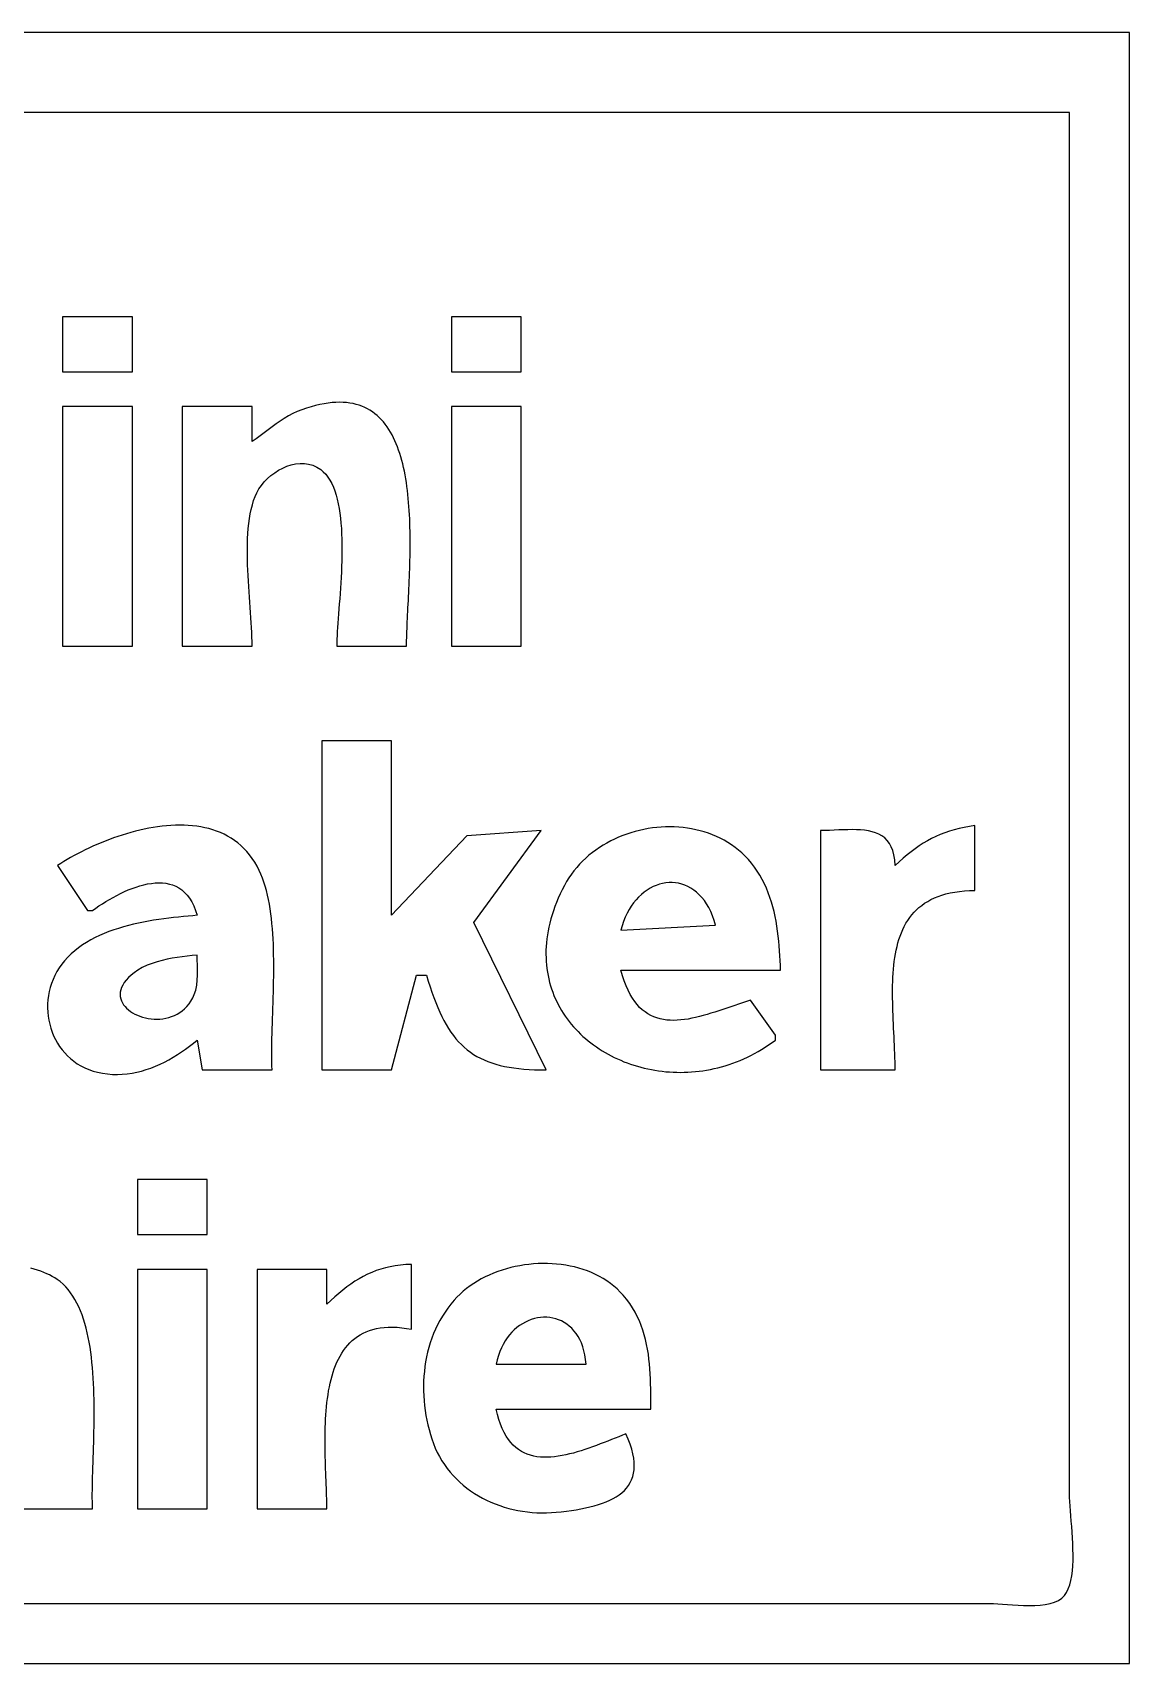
# Model space of a CAD drawing. Header units: millimetres. Extents: x -50 to 30.8, y -30 to 35.4.
# Drawn here: x -13.2 to 30.8, y -30 to 35.4 of the extents above; entities that cross this region are included whole.
import ezdxf

# ---------------------------------------------------------------- set-up
doc = ezdxf.new("R2010")
doc.units = ezdxf.units.MM
doc.layers.get('0').update_dxf_attribs({"linetype": 'CONTINUOUS'})

msp = doc.modelspace()

# ---------------------------------------------------------------- linework, layer by layer
for points in [[(-50, 35.4), (-50, -30), (30.8, -30), (30.8, 35.4), (-50, 35.4)], [(-18.4, -27.6), (16.6, -27.6), (25.2, -27.6), (25.34776, -27.60344), (25.51642, -27.6125), (25.70262, -27.62532), (25.903, -27.63998), (26.11422, -27.65466), (26.33292, -27.66746), (26.55576, -27.6765), (26.77938, -27.6799), (27.00044, -27.6758), (27.21556, -27.66232), (27.42142, -27.63758), (27.61466, -27.5997), (27.79194, -27.54682), (27.9499, -27.47704), (28.08518, -27.38852), (28.19444, -27.27934), (28.27746, -27.1557), (28.34708, -27.01338), (28.40428, -26.8542), (28.45, -26.68), (28.48518, -26.49262), (28.51082, -26.29392), (28.52786, -26.08568), (28.53724, -25.86978), (28.53996, -25.64804), (28.53694, -25.42232), (28.52914, -25.1944), (28.51754, -24.96618), (28.5031, -24.73944), (28.48676, -24.51604), (28.4695, -24.29784), (28.45226, -24.08662), (28.436, -23.88426), (28.42168, -23.6926), (28.41026, -23.51344), (28.40272, -23.34862), (28.4, -23.2), (28.4, -11.8), (28.4, 32.2), (-31.6, 32.2)], [(-12, 24), (-12, 21.8), (-9.2, 21.8), (-9.2, 24), (-12, 24)], [(3.6, 24), (3.6, 21.8), (6.4, 21.8), (6.4, 24), (3.6, 24)], [(-12, 20.4), (-12, 10.8), (-9.2, 10.8), (-9.2, 20.4), (-12, 20.4)], [(-4.4, 19), (-4.4, 20.4), (-7.2, 20.4), (-7.2, 10.8), (-4.4, 10.8), (-4.4016, 10.97656), (-4.40618, 11.15868), (-4.41334, 11.34594), (-4.42274, 11.5379), (-4.43402, 11.73414), (-4.44684, 11.93424), (-4.46082, 12.13778), (-4.47562, 12.34434), (-4.49086, 12.5535), (-4.50618, 12.76482), (-4.52124, 12.9779), (-4.53568, 13.1923), (-4.54912, 13.40762), (-4.56122, 13.6234), (-4.57164, 13.83926), (-4.57996, 14.05474), (-4.58588, 14.26944), (-4.58902, 14.48294), (-4.58902, 14.6948), (-4.58554, 14.90462), (-4.57818, 15.11194), (-4.56662, 15.31638), (-4.55048, 15.5175), (-4.5294, 15.71488), (-4.50304, 15.9081), (-4.47104, 16.09672), (-4.43302, 16.28034), (-4.38864, 16.45852), (-4.33752, 16.63084), (-4.27932, 16.7969)], [(-4.27934, 16.7969), (-4.21174, 16.94936), (-4.12656, 17.0989), (-4.02538, 17.244), (-3.90976, 17.38318), (-3.78124, 17.51496), (-3.64138, 17.63784), (-3.49176, 17.75036), (-3.3339, 17.85104), (-3.1694, 17.93834), (-2.99976, 18.01084), (-2.8266, 18.067), (-2.65142, 18.10538), (-2.47582, 18.12446), (-2.30132, 18.12276), (-2.12952, 18.0988), (-1.96194, 18.0511), (-1.80014, 17.97818), (-1.64568, 17.87854), (-1.54144, 17.7901), (-1.44548, 17.68914), (-1.3575, 17.57624), (-1.27722, 17.45204), (-1.20432, 17.31718), (-1.1385, 17.17224), (-1.0795, 17.01784), (-1.02698, 16.85464), (-0.98066, 16.68322), (-0.94026, 16.50424), (-0.90546, 16.31828), (-0.87596, 16.12596), (-0.85148, 15.92794), (-0.83172, 15.7248), (-0.81636, 15.51718), (-0.80514, 15.3057), (-0.79772, 15.09096), (-0.79384, 14.8736), (-0.7932, 14.65424), (-0.79546, 14.43348), (-0.80038, 14.21196), (-0.80762, 13.9903), (-0.8169, 13.7691), (-0.82792, 13.549), (-0.8404, 13.33062), (-0.854, 13.11456), (-0.86846, 12.90146), (-0.88348, 12.69192), (-0.89874, 12.48658), (-0.91398, 12.28604), (-0.92886, 12.09094), (-0.9431, 11.90188), (-0.95642, 11.7195), (-0.9685, 11.54442), (-0.97906, 11.37724), (-0.98778, 11.21858), (-0.99438, 11.06908), (-0.99856, 10.92934), (-1, 10.8), (1.8, 10.8), (1.8005, 10.90796), (1.80202, 11.01998), (1.80444, 11.13594), (1.8077, 11.25568), (1.81172, 11.37906), (1.81644, 11.50592), (1.82178, 11.63616), (1.82764, 11.7696), (1.83398, 11.9061), (1.8407, 12.04554), (1.84774, 12.18776), (1.85502, 12.33262), (1.86246, 12.47998), (1.86998, 12.62968), (1.87754, 12.78162), (1.88502, 12.9356), (1.89238, 13.09152), (1.89952, 13.24922), (1.90636, 13.40858), (1.91286, 13.56942), (1.91892, 13.73162), (1.92446, 13.89502), (1.92944, 14.0595), (1.93374, 14.2249), (1.9373, 14.3911), (1.94006, 14.55794), (1.94194, 14.72526), (1.94286, 14.89296), (1.94274, 15.06086), (1.9415, 15.22882), (1.9391, 15.39672), (1.93542, 15.5644), (1.9304, 15.73172), (1.92398, 15.89854), (1.91608, 16.06472), (1.90662, 16.23012), (1.89552, 16.39458), (1.88272, 16.55798), (1.86812, 16.72016), (1.85168, 16.88098), (1.8333, 17.04028), (1.8129, 17.19796), (1.79042, 17.35386), (1.76578, 17.50782), (1.7389, 17.6597), (1.70972, 17.80938), (1.67816, 17.9567), (1.64414, 18.10152), (1.60758, 18.24368), (1.56842, 18.38308), (1.52656, 18.51954), (1.48194, 18.65292), (1.4345, 18.7831), (1.38416, 18.90992), (1.33082, 19.03324), (1.27442, 19.15292), (1.21488, 19.26882), (1.15216, 19.38078), (1.08612, 19.48868), (1.01674, 19.59236), (0.94394, 19.69168), (0.8676, 19.7865), (0.7877, 19.87668), (0.70414, 19.96208), (0.61684, 20.04256), (0.52574, 20.11796), (0.43074, 20.18814), (0.3318, 20.25298), (0.22882, 20.3123), (0.12172, 20.366), (0.01044, 20.4139), (-0.10508, 20.4559), (-0.22494, 20.4918), (-0.34922, 20.5215), (-0.47798, 20.54484), (-0.61128, 20.5617), (-0.74924, 20.5719), (-0.8919, 20.57532), (-1.03932, 20.57182), (-1.19162, 20.56124), (-1.34886, 20.54346), (-1.51108, 20.51832), (-1.6784, 20.48568), (-1.85088, 20.4454), (-2.0286, 20.39734), (-2.21162, 20.34134), (-2.4, 20.2773), (-2.58534, 20.20416), (-2.76474, 20.12016), (-2.93896, 20.02672), (-3.1088, 19.92532), (-3.27498, 19.81738), (-3.43826, 19.70434), (-3.59944, 19.58764), (-3.75924, 19.46874), (-3.91844, 19.34908), (-4.0778, 19.23012), (-4.23806, 19.11326), (-4.4, 19)], [(3.6, 20.4), (3.6, 10.8), (6.4, 10.8), (6.4, 20.4), (3.6, 20.4)], [(-1.6, 7), (-1.6, -6.2), (1.2, -6.2), (2.2, -2.4), (2.6, -2.4), (2.67058, -2.63834), (2.74244, -2.8674), (2.81582, -3.08736), (2.8909, -3.29834), (2.96786, -3.50052), (3.04694, -3.69402), (3.12832, -3.879), (3.2122, -4.0556), (3.2988, -4.22398), (3.38832, -4.38428), (3.48094, -4.53664), (3.57688, -4.68124), (3.67634, -4.81818), (3.7795, -4.94764), (3.8866, -5.06976), (3.99784, -5.18468), (4.11338, -5.29256), (4.23346, -5.39354), (4.35828, -5.48778), (4.48802, -5.5754), (4.62292, -5.65658), (4.76314, -5.73144), (4.9089, -5.80014), (5.0604, -5.86284), (5.21784, -5.91968), (5.38144, -5.97078), (5.5514, -6.01634), (5.72788, -6.05646), (5.91114, -6.0913), (6.10134, -6.12104), (6.29872, -6.14578), (6.50344, -6.1657), (6.71572, -6.18094), (6.93578, -6.19162), (7.1638, -6.19794), (7.4, -6.2), (4.50139, -0.28488), (7.2, 3.4), (4.2179, 3.19444), (1.2, 0), (1.2, 7), (-1.6, 7)], [(-12.2, 2), (-11, 0.2), (-10.8, 0.2), (-10.67324, 0.28858), (-10.54152, 0.37728), (-10.40534, 0.46548), (-10.26512, 0.55256), (-10.12138, 0.6379), (-9.97454, 0.72086), (-9.82508, 0.80084), (-9.67348, 0.87718), (-9.52018, 0.94928), (-9.36568, 1.01652), (-9.2104, 1.07826), (-9.05484, 1.13388), (-8.89946, 1.18276), (-8.74474, 1.22426), (-8.5911, 1.25778), (-8.43904, 1.28268), (-8.28904, 1.29836), (-8.14152, 1.30416), (-7.99698, 1.29946), (-7.85586, 1.28366), (-7.71866, 1.25612), (-7.58582, 1.21622), (-7.45782, 1.16334), (-7.3351, 1.09684), (-7.21816, 1.01612), (-7.10744, 0.92052), (-7.00342, 0.80946), (-6.90656, 0.68228), (-6.81732, 0.53836), (-6.73616, 0.3771), (-6.66358, 0.19784), (-6.6, 0), (-6.78172, -0.01474), (-6.96762, -0.03072), (-7.15728, -0.0482), (-7.35022, -0.06742), (-7.546, -0.0886), (-7.74416, -0.11202), (-7.94426, -0.1379), (-8.14586, -0.1665), (-8.34846, -0.19804), (-8.55166, -0.23276), (-8.75498, -0.27092), (-8.95798, -0.31276), (-9.1602, -0.35852), (-9.36118, -0.40844), (-9.5605, -0.46274), (-9.75768, -0.5217), (-9.95226, -0.58556), (-10.14382, -0.65454), (-10.33188, -0.72888), (-10.516, -0.80884), (-10.69572, -0.89466), (-10.87062, -0.98656), (-11.0402, -1.08482), (-11.20404, -1.18964), (-11.36168, -1.3013), (-11.51266, -1.42002), (-11.65654, -1.54606), (-11.79286, -1.67964), (-11.92116, -1.821), (-12.03402, -1.96184), (-12.1364, -2.10742), (-12.22838, -2.25728), (-12.31006, -2.4109), (-12.38152, -2.5678), (-12.44286, -2.7275), (-12.49418, -2.88948), (-12.53554, -3.05328), (-12.56706, -3.21836), (-12.58882, -3.38428), (-12.6009, -3.55052), (-12.60338, -3.7166), (-12.59638, -3.88202), (-12.57998, -4.04628), (-12.55426, -4.2089), (-12.5193, -4.36938), (-12.4752, -4.52722), (-12.42206, -4.68194), (-12.35998, -4.83306), (-12.289, -4.98006), (-12.20926, -5.12246), (-12.12082, -5.25978), (-12.02378, -5.3915), (-11.91822, -5.51716), (-11.80426, -5.63624), (-11.68194, -5.74824), (-11.5514, -5.8527), (-11.4127, -5.94912), (-11.26594, -6.037), (-11.11118, -6.11584), (-10.94856, -6.18514), (-10.77814, -6.24444), (-10.6, -6.29322), (-10.39944, -6.3345), (-10.19948, -6.36296), (-10.0003, -6.37906), (-9.8021, -6.3833), (-9.60502, -6.37622), (-9.40928, -6.35826), (-9.215, -6.32996), (-9.02242, -6.2918), (-8.83166, -6.24428), (-8.64294, -6.18788), (-8.4564, -6.1231), (-8.27226, -6.05046), (-8.09064, -5.97044), (-7.91176, -5.88354), (-7.73578, -5.79024), (-7.56288, -5.69106), (-7.39324, -5.58648), (-7.22702, -5.477), (-7.06442, -5.36312), (-6.9056, -5.24532), (-6.75074, -5.12412), (-6.6, -5), (-6.4, -6.2), (-3.6, -6.2), (-3.60592, -6.03346), (-3.60972, -5.86182), (-3.6116, -5.68538), (-3.61172, -5.50442), (-3.61028, -5.31922), (-3.6075, -5.13006), (-3.60352, -4.93724), (-3.59856, -4.74102), (-3.5928, -4.54168), (-3.58644, -4.3395), (-3.57964, -4.13478), (-3.57262, -3.92778), (-3.56554, -3.71878), (-3.55862, -3.5081), (-3.55202, -3.29596), (-3.54594, -3.0827), (-3.54056, -2.86856), (-3.5361, -2.65384), (-3.53272, -2.4388), (-3.5306, -2.22376), (-3.52996, -2.00896), (-3.53096, -1.79472), (-3.5338, -1.58128), (-3.53868, -1.36896), (-3.54576, -1.158), (-3.55526, -0.94872), (-3.56734, -0.74138), (-3.58222, -0.53626), (-3.60006, -0.33366), (-3.62106, -0.13384), (-3.6454, 0.06292), (-3.6733, 0.25632), (-3.7049, 0.44608), (-3.74042, 0.63194), (-3.78006, 0.81362), (-3.82398, 0.9908), (-3.87238, 1.16324), (-3.92544, 1.33064), (-3.98336, 1.49274), (-4.04632, 1.64922), (-4.11452, 1.79984), (-4.20178, 1.97004), (-4.29522, 2.13064), (-4.39464, 2.28182), (-4.4998, 2.42374), (-4.6105, 2.55664), (-4.72652, 2.68066), (-4.84764, 2.79604), (-4.97364, 2.90292), (-5.10432, 3.0015), (-5.23946, 3.092), (-5.37884, 3.17456), (-5.52226, 3.24942), (-5.66946, 3.31672), (-5.82026, 3.3767), (-5.97444, 3.4295), (-6.13178, 3.47536), (-6.29208, 3.51442), (-6.45508, 3.54688), (-6.6206, 3.57296), (-6.78842, 3.59282), (-6.95832, 3.60666), (-7.13008, 3.61466), (-7.30348, 3.61702), (-7.47832, 3.61392), (-7.65438, 3.60554), (-7.83144, 3.5921), (-8.00928, 3.57376), (-8.18768, 3.55072), (-8.36644, 3.52318), (-8.54532, 3.49132), (-8.72412, 3.4553), (-8.90264, 3.41536), (-9.08064, 3.37166), (-9.2579, 3.32438), (-9.43422, 3.27374), (-9.60938, 3.2199), (-9.78316, 3.16308), (-9.95536, 3.10342), (-10.12574, 3.04116), (-10.2941, 2.97646), (-10.4602, 2.90952), (-10.62386, 2.84052), (-10.78484, 2.76966), (-10.94292, 2.69712), (-11.0979, 2.62308), (-11.24956, 2.54776), (-11.39768, 2.47132), (-11.54206, 2.39396), (-11.68246, 2.31588), (-11.81866, 2.23724), (-11.95046, 2.15826), (-12.07766, 2.07912), (-12.2, 2)], [(16.6, -5), (16.6, -4.8), (15.6, -3.4), (15.44152, -3.45096), (15.28254, -3.50358), (15.12324, -3.55742), (14.96374, -3.612), (14.80422, -3.66686), (14.64482, -3.72156), (14.4857, -3.77564), (14.32702, -3.82862), (14.1689, -3.88004), (14.01154, -3.92948), (13.85508, -3.97644), (13.69966, -4.02046), (13.54544, -4.06112), (13.39258, -4.09792), (13.24124, -4.13042), (13.09156, -4.15814), (12.9437, -4.18066), (12.7978, -4.19748), (12.65404, -4.20816), (12.51258, -4.21226), (12.37354, -4.20928), (12.23708, -4.19878), (12.10338, -4.1803), (11.97258, -4.15338), (11.84484, -4.11756), (11.7203, -4.07238), (11.59912, -4.0174), (11.48146, -3.95212), (11.36748, -3.87612), (11.2573, -3.7889), (11.15112, -3.69004), (11.04908, -3.57908), (10.9513, -3.45552), (10.85798, -3.31894), (10.76926, -3.16886), (10.6853, -3.00484), (10.60622, -2.8264), (10.53222, -2.63308), (10.46342, -2.42444), (10.4, -2.2), (16.8, -2.2), (16.79516, -2.00914), (16.78826, -1.81622), (16.77904, -1.62156), (16.76716, -1.42556), (16.75236, -1.22856), (16.7343, -1.0309), (16.71272, -0.83294), (16.6873, -0.63504), (16.65774, -0.43754), (16.62374, -0.2408), (16.58502, -0.04518), (16.54126, 0.14896), (16.49218, 0.34128), (16.43748, 0.53144), (16.37684, 0.71906), (16.31, 0.9038), (16.23662, 1.0853), (16.15642, 1.2632), (16.0691, 1.43718), (15.97436, 1.60684), (15.87192, 1.77186), (15.76146, 1.93188), (15.64268, 2.08654), (15.51528, 2.23548), (15.379, 2.37838), (15.24982, 2.50062), (15.116, 2.61586), (14.9778, 2.72414), (14.83544, 2.8255), (14.68916, 2.92), (14.53922, 3.0077), (14.38586, 3.08864), (14.2293, 3.16286), (14.0698, 3.23044), (13.90762, 3.29138), (13.74296, 3.34578), (13.57608, 3.39366), (13.40724, 3.43506), (13.23666, 3.47008), (13.06458, 3.49872), (12.89126, 3.52104), (12.71694, 3.5371), (12.54186, 3.54696), (12.36624, 3.55064), (12.19036, 3.54822), (12.01442, 3.53972), (11.8387, 3.52522), (11.66342, 3.50474), (11.48884, 3.47836), (11.31518, 3.4461), (11.14268, 3.40804), (10.97162, 3.3642), (10.8022, 3.31464), (10.63468, 3.25944), (10.46932, 3.1986), (10.30632, 3.1322), (10.14596, 3.06028), (9.98846, 2.9829), (9.83406, 2.9001), (9.68304, 2.81192), (9.53558, 2.71842), (9.39198, 2.61968), (9.25246, 2.5157), (9.11724, 2.40654), (8.9866, 2.29228), (8.86076, 2.17294), (8.73996, 2.0486), (8.62444, 1.91926), (8.51448, 1.78502), (8.41026, 1.6459), (8.31208, 1.50196), (8.22014, 1.35326), (8.13472, 1.19984), (8.04646, 1.0273), (7.96414, 0.85592), (7.8877, 0.68576), (7.81702, 0.51684), (7.75208, 0.34918), (7.69276, 0.18282), (7.639, 0.0178), (7.59072, -0.14586), (7.54786, -0.30812), (7.51034, -0.46896), (7.47808, -0.62834), (7.45102, -0.7862), (7.42906, -0.94256), (7.41214, -1.09734), (7.40018, -1.25052), (7.39312, -1.4021), (7.39086, -1.552), (7.39334, -1.70022), (7.4005, -1.84672), (7.41224, -1.99146), (7.42848, -2.1344), (7.44918, -2.27554), (7.47424, -2.4148), (7.5036, -2.5522), (7.53716, -2.68766), (7.57486, -2.82118), (7.61664, -2.95272), (7.6624, -3.08224), (7.71208, -3.20972), (7.7656, -3.3351), (7.8229, -3.45838), (7.88388, -3.57952), (7.94848, -3.69846), (8.01662, -3.8152), (8.08824, -3.9297), (8.16324, -4.04192), (8.24156, -4.15184), (8.32312, -4.2594), (8.40786, -4.3646), (8.4957, -4.46738), (8.58654, -4.56774), (8.68034, -4.6656), (8.777, -4.76098), (8.87646, -4.85382), (8.97864, -4.94408), (9.08346, -5.03176), (9.19086, -5.11678), (9.30074, -5.19914), (9.41306, -5.27882), (9.52772, -5.35574), (9.64464, -5.42992), (9.76378, -5.50128), (9.88502, -5.56982), (10.00832, -5.6355), (10.13358, -5.6983), (10.26076, -5.75814), (10.38974, -5.81504), (10.52048, -5.86896), (10.6529, -5.91984), (10.78692, -5.96766), (10.92244, -6.01238), (11.05944, -6.054), (11.19778, -6.09246), (11.33744, -6.12772), (11.47834, -6.15978), (11.62036, -6.18856), (11.76348, -6.21408), (11.90758, -6.23628), (12.05262, -6.25512), (12.1985, -6.27058), (12.34516, -6.28262), (12.49254, -6.29122), (12.64052, -6.29634), (12.78906, -6.29794), (12.93808, -6.296), (13.08752, -6.29048), (13.23726, -6.28134), (13.38726, -6.26858), (13.53744, -6.25212), (13.68774, -6.23196), (13.83804, -6.20806), (13.98832, -6.1804), (14.13846, -6.14892), (14.28842, -6.1136), (14.4381, -6.07442), (14.58742, -6.03134), (14.73634, -5.9843), (14.88476, -5.93332), (15.03262, -5.87832), (15.17982, -5.81928), (15.3263, -5.7562), (15.472, -5.689), (15.61682, -5.61768), (15.7607, -5.5422), (15.90356, -5.4625), (16.04534, -5.3786), (16.18594, -5.29042), (16.3253, -5.19796), (16.46334, -5.10116), (16.6, -5)], [(21.4, 2), (21.38406, 2.22168), (21.35218, 2.41984), (21.30512, 2.59574), (21.24368, 2.75068), (21.16866, 2.8859), (21.08086, 3.0027), (20.98104, 3.10232), (20.87004, 3.18606), (20.74862, 3.25518), (20.61758, 3.31096), (20.47772, 3.35464), (20.32984, 3.38754), (20.17472, 3.4109), (20.01314, 3.426), (19.84594, 3.4341), (19.67386, 3.4365), (19.49772, 3.43444), (19.31832, 3.42922), (19.13642, 3.42208), (18.95286, 3.41432), (18.7684, 3.4072), (18.58384, 3.402), (18.4, 3.4), (18.4, -6.2), (21.4, -6.2), (21.3991, -6.03842), (21.3966, -5.87502), (21.39264, -5.71002), (21.38746, -5.54354), (21.38126, -5.37578), (21.37422, -5.2069), (21.36654, -5.03704), (21.35844, -4.8664), (21.3501, -4.69514), (21.34174, -4.52342), (21.33354, -4.35138), (21.32572, -4.17924), (21.31846, -4.00714), (21.31196, -3.83522), (21.30644, -3.6637), (21.3021, -3.4927), (21.29912, -3.32242), (21.2977, -3.153), (21.29806, -2.98462), (21.30038, -2.81744), (21.30488, -2.65164), (21.31176, -2.48738), (21.3212, -2.32482), (21.3334, -2.16412), (21.34858, -2.00546), (21.36692, -1.84902), (21.38864, -1.69494), (21.41394, -1.54338), (21.443, -1.39454), (21.47602, -1.24858), (21.51324, -1.10564), (21.5548, -0.9659), (21.60094, -0.82952), (21.65186, -0.6967), (21.70776, -0.56756), (21.7688, -0.4423), (21.83524, -0.32108), (21.90724, -0.20404), (21.98502, -0.09138), (22.06876, 0.01674), (22.15868, 0.12018), (22.25496, 0.21874), (22.35782, 0.31226), (22.46746, 0.4006), (22.58406, 0.48356), (22.70784, 0.561), (22.83898, 0.63272), (22.97772, 0.6986), (23.1242, 0.75842), (23.27868, 0.81206), (23.44132, 0.85934), (23.61232, 0.90008), (23.79192, 0.93412), (23.98028, 0.9613), (24.1776, 0.98144), (24.38412, 0.9944), (24.6, 1), (24.6, 3.6), (24.38206, 3.567), (24.17164, 3.52798), (23.9682, 3.48286), (23.77122, 3.43152), (23.58018, 3.37384), (23.39456, 3.30972), (23.21384, 3.23906), (23.0375, 3.16176), (22.86502, 3.0777), (22.69586, 2.9868), (22.52952, 2.88892), (22.36546, 2.78398), (22.20318, 2.67186), (22.04214, 2.55248), (21.88182, 2.4257), (21.7217, 2.29142), (21.56126, 2.14956), (21.4, 2)], [(10.4, -0.6), (14.2, -0.4), (14.14284, -0.20346), (14.07766, -0.01944), (14.00496, 0.15216), (13.92518, 0.31146), (13.8388, 0.45856), (13.74628, 0.59358), (13.64812, 0.71664), (13.54474, 0.82784), (13.43666, 0.92728), (13.32432, 1.0151), (13.20818, 1.0914), (13.08874, 1.1563), (12.96646, 1.2099), (12.84182, 1.25232), (12.71526, 1.28366), (12.58726, 1.30404), (12.4583, 1.31358), (12.32884, 1.3124), (12.19936, 1.30058), (12.07034, 1.27826), (11.94222, 1.24556), (11.81548, 1.20256), (11.6906, 1.14938), (11.56804, 1.08616), (11.44828, 1.01298), (11.33178, 0.92998), (11.219, 0.83724), (11.11044, 0.7349), (11.00656, 0.62308), (10.9078, 0.50186), (10.81466, 0.37136), (10.7276, 0.2317), (10.6471, 0.083), (10.57362, -0.07462), (10.50762, -0.24108), (10.4496, -0.41624), (10.4, -0.6)], [(-6.6, -1.6), (-6.8024, -1.61726), (-7.00384, -1.6373), (-7.2044, -1.66096), (-7.40422, -1.6891), (-7.6034, -1.72256), (-7.80206, -1.76218), (-8.00032, -1.8088), (-8.2066, -1.86444), (-8.41058, -1.92822), (-8.6102, -2.00348), (-8.80344, -2.09354), (-8.98828, -2.2017), (-9.13022, -2.30108), (-9.25462, -2.40056), (-9.36212, -2.49988), (-9.45332, -2.59882), (-9.52884, -2.69706), (-9.58926, -2.79438), (-9.6352, -2.89048), (-9.66728, -2.98512), (-9.68612, -3.07802), (-9.69228, -3.16894), (-9.68642, -3.25758), (-9.66912, -3.34368), (-9.641, -3.427), (-9.60266, -3.50726), (-9.55472, -3.5842), (-9.49778, -3.65754), (-9.43246, -3.72704), (-9.35934, -3.79242), (-9.27906, -3.85342), (-9.1922, -3.90976), (-9.0994, -3.96118), (-9.00124, -4.00744), (-8.89836, -4.04826), (-8.79134, -4.08336), (-8.6808, -4.1125), (-8.56734, -4.1354), (-8.45158, -4.15178), (-8.33412, -4.16142), (-8.21558, -4.16402), (-8.09656, -4.15932), (-7.97766, -4.14704), (-7.8595, -4.12696), (-7.7427, -4.09878), (-7.62784, -4.06224), (-7.51554, -4.01708), (-7.40642, -3.96304), (-7.30108, -3.89986), (-7.20014, -3.82724), (-7.10418, -3.74496), (-7.01384, -3.65272), (-6.92972, -3.55028), (-6.8524, -3.43736), (-6.78252, -3.3137), (-6.72068, -3.17902), (-6.65952, -2.99542), (-6.6196, -2.80254), (-6.59688, -2.60308), (-6.58734, -2.39968), (-6.58694, -2.19502), (-6.5916, -1.99174), (-6.5973, -1.79252), (-6.6, -1.6)], [(-9, -10.6), (-9, -12.8), (-6.2, -12.8), (-6.2, -10.6), (-9, -10.6)], [(-13.6, -23.8), (-10.8, -23.8), (-10.80482, -23.66112), (-10.80774, -23.5153), (-10.80896, -23.36288), (-10.80862, -23.20416), (-10.80692, -23.03948), (-10.80404, -22.86916), (-10.8001, -22.69352), (-10.79534, -22.51288), (-10.78988, -22.32758), (-10.7839, -22.13792), (-10.7776, -21.94424), (-10.77112, -21.74684), (-10.76466, -21.54608), (-10.75836, -21.34224), (-10.75242, -21.13568), (-10.747, -20.9267), (-10.74228, -20.71562), (-10.7384, -20.50278), (-10.73558, -20.2885), (-10.73396, -20.07308), (-10.73372, -19.85686), (-10.73504, -19.64018), (-10.73808, -19.42334), (-10.74302, -19.20666), (-10.75002, -18.99048), (-10.75926, -18.7751), (-10.77092, -18.56086), (-10.78514, -18.34808), (-10.80214, -18.13708), (-10.82206, -17.92818), (-10.84508, -17.72172), (-10.87138, -17.518), (-10.9011, -17.31736), (-10.93446, -17.1201), (-10.9716, -16.92658), (-11.01268, -16.73708), (-11.05792, -16.55194), (-11.10744, -16.3715), (-11.16144, -16.19606), (-11.22008, -16.02596), (-11.28356, -15.8615), (-11.352, -15.70304), (-11.42562, -15.55086), (-11.50458, -15.4053), (-11.58904, -15.26668), (-11.67916, -15.13534), (-11.77514, -15.0116), (-11.87716, -14.89574), (-11.98534, -14.78814), (-12.09992, -14.6891), (-12.221, -14.59892), (-12.31602, -14.53734), (-12.41734, -14.4788), (-12.52468, -14.42334), (-12.63772, -14.37098), (-12.75618, -14.3217), (-12.87974, -14.27552), (-13.00812, -14.23244), (-13.14098, -14.1925), (-13.27804, -14.15568)], [(-9, -14.2), (-9, -23.8), (-6.2, -23.8), (-6.2, -14.2), (-9, -14.2)], [(-1.4, -15.6), (-1.4, -14.2), (-4.2, -14.2), (-4.2, -23.8), (-1.4, -23.8), (-1.40066, -23.67202), (-1.4025, -23.53986), (-1.40538, -23.40372), (-1.40916, -23.26386), (-1.41368, -23.1205), (-1.41878, -22.97388), (-1.42432, -22.82422), (-1.43016, -22.67172), (-1.43614, -22.51666), (-1.4421, -22.35924), (-1.4479, -22.19968), (-1.4534, -22.03824), (-1.45842, -21.87512), (-1.46284, -21.71056), (-1.46648, -21.54478), (-1.46922, -21.37802), (-1.47088, -21.21052), (-1.47132, -21.04248), (-1.4704, -20.87414), (-1.46796, -20.70574), (-1.46386, -20.53748), (-1.45794, -20.36964), (-1.45004, -20.2024), (-1.44002, -20.036), (-1.42774, -19.87068), (-1.41304, -19.70668), (-1.39576, -19.5442), (-1.37576, -19.38348), (-1.35288, -19.22474), (-1.32698, -19.06824), (-1.2979, -18.91418), (-1.2655, -18.76278), (-1.22962, -18.6143), (-1.19012, -18.46896), (-1.14684, -18.32696), (-1.09962, -18.18858), (-1.04834, -18.054), (-0.99282, -17.92346), (-0.93292, -17.79722), (-0.8685, -17.67546), (-0.79938, -17.55846), (-0.72544, -17.44642), (-0.64652, -17.33956), (-0.56248, -17.23812), (-0.47314, -17.14234), (-0.37836, -17.05244), (-0.278, -16.96864), (-0.1719, -16.89116), (-0.05992, -16.82026), (0.0581, -16.75616), (0.1823, -16.69908), (0.31284, -16.64924), (0.44986, -16.6069), (0.59354, -16.57224), (0.744, -16.54554), (0.9014, -16.527), (1.0659, -16.51684), (1.23762, -16.51532), (1.41676, -16.52264), (1.60342, -16.53904), (1.79778, -16.56476), (2, -16.6), (2, -14), (1.77342, -14.00944), (1.55576, -14.02776), (1.34634, -14.05488), (1.14456, -14.09066), (0.94976, -14.13504), (0.7613, -14.1879), (0.57856, -14.24912), (0.40092, -14.31864), (0.2277, -14.39632), (0.0583, -14.48206), (-0.10794, -14.57578), (-0.27164, -14.67736), (-0.43344, -14.7867), (-0.59398, -14.9037), (-0.7539, -15.02826), (-0.91382, -15.16028), (-1.07438, -15.29964), (-1.23624, -15.44626), (-1.4, -15.6)], [(10.4935, -15.23704), (10.37422, -15.10768), (10.24858, -14.98554), (10.1169, -14.87054), (9.9795, -14.76266), (9.83668, -14.66184), (9.6888, -14.56802), (9.53616, -14.48116), (9.37908, -14.40122), (9.2179, -14.32814), (9.05292, -14.26186), (8.8845, -14.20234), (8.71292, -14.14952), (8.53852, -14.10338), (8.36162, -14.06384), (8.18256, -14.03086), (8.00166, -14.00438), (7.81922, -13.98436), (7.63556, -13.97076), (7.45104, -13.96352), (7.26596, -13.96258), (7.08062, -13.9679), (6.8954, -13.97944), (6.71056, -13.99712), (6.52646, -14.02092), (6.34342, -14.05078), (6.16176, -14.08666), (5.9818, -14.12848), (5.80386, -14.17622), (5.62826, -14.22982), (5.45534, -14.28922), (5.2854, -14.3544), (5.11878, -14.42528), (4.9558, -14.5018), (4.79678, -14.58396), (4.64202, -14.67166), (4.4919, -14.76486), (4.34668, -14.86354), (4.20672, -14.96762), (4.07234, -15.07706), (3.94384, -15.19182), (3.82158, -15.31182), (3.70586, -15.43704), (3.57656, -15.5908), (3.455, -15.74892), (3.34106, -15.91114), (3.23464, -16.07726), (3.13568, -16.24702), (3.04406, -16.42022), (2.9597, -16.5966), (2.88252, -16.77594), (2.8124, -16.95802), (2.74926, -17.14258), (2.693, -17.3294), (2.64354, -17.51826), (2.60078, -17.7089), (2.56464, -17.90112), (2.53502, -18.09466), (2.51182, -18.28932), (2.49496, -18.48484), (2.48434, -18.681), (2.47988, -18.87756), (2.48146, -19.07428), (2.48902, -19.27096), (2.50244, -19.46734), (2.52164, -19.6632), (2.54654, -19.8583), (2.57702, -20.0524), (2.61302, -20.2453), (2.65442, -20.43674), (2.70114, -20.62648), (2.75308, -20.81432), (2.81018, -21), (2.8752, -21.1856), (2.94842, -21.36564), (3.02954, -21.54012), (3.11832, -21.70896), (3.21446, -21.87212), (3.31772, -22.02954), (3.4278, -22.18122), (3.54444, -22.32706), (3.66738, -22.46702), (3.79632, -22.60108), (3.93102, -22.72916), (4.0712, -22.85122), (4.21658, -22.96724), (4.3669, -23.07714), (4.52188, -23.18086), (4.68124, -23.2784), (4.84474, -23.36966), (5.01208, -23.45464), (5.183, -23.53324), (5.35724, -23.60546), (5.5345, -23.67122), (5.71454, -23.7305), (5.89706, -23.78322), (6.08182, -23.82934), (6.26852, -23.86884), (6.45692, -23.90162), (6.64672, -23.92768), (6.83766, -23.94696), (7.02948, -23.9594), (7.22188, -23.96494), (7.41462, -23.96358), (7.60742, -23.95522), (7.8, -23.93982), (8.0074, -23.91808), (8.21096, -23.89384), (8.41028, -23.86684), (8.60496, -23.83684), (8.79462, -23.8036), (8.9789, -23.7669), (9.15736, -23.72646), (9.32966, -23.68208), (9.49536, -23.63348), (9.65412, -23.58046), (9.80554, -23.52274), (9.94922, -23.46008), (10.08476, -23.39226), (10.2118, -23.31904), (10.32994, -23.24016), (10.43878, -23.15538), (10.53794, -23.06446), (10.62704, -22.96718), (10.7057, -22.86326), (10.7735, -22.7525), (10.83008, -22.63462), (10.87502, -22.5094), (10.90796, -22.37658), (10.92852, -22.23594), (10.93628, -22.08724), (10.93086, -21.93022), (10.91188, -21.76464), (10.87896, -21.59028), (10.8317, -21.40688), (10.7697, -21.21418), (10.6926, -21.01198), (10.6, -20.8)], [(10.6, -20.8), (10.45914, -20.85362), (10.31582, -20.90918), (10.17028, -20.9662), (10.02274, -21.02426), (9.87348, -21.08288), (9.72274, -21.14166), (9.57072, -21.20012), (9.41772, -21.25782), (9.26394, -21.3143), (9.10964, -21.36914), (8.95508, -21.42186), (8.80048, -21.47202), (8.6461, -21.51918), (8.49218, -21.5629), (8.33896, -21.60272), (8.18668, -21.63818), (8.03558, -21.66884), (7.88592, -21.69426), (7.73794, -21.71398), (7.59188, -21.72756), (7.44798, -21.73456), (7.3065, -21.73452), (7.16766, -21.72698), (7.03172, -21.71152), (6.8989, -21.68766), (6.76948, -21.65498), (6.6437, -21.61302), (6.52178, -21.56132), (6.40396, -21.49946), (6.29052, -21.42696), (6.18168, -21.3434), (6.07768, -21.2483), (5.97876, -21.14124), (5.88518, -21.02176), (5.7972, -20.88942), (5.71502, -20.74374), (5.6389, -20.58432), (5.5691, -20.41068), (5.50586, -20.22238), (5.4494, -20.01898), (5.4, -19.8), (11.6, -19.8), (11.6, -19.5996), (11.59966, -19.39862), (11.5985, -19.19726), (11.59602, -18.99572), (11.59168, -18.79422), (11.58502, -18.59294), (11.57552, -18.39208), (11.56268, -18.19186), (11.546, -17.99246), (11.52496, -17.79408), (11.49908, -17.59694), (11.46786, -17.40122), (11.4308, -17.20714), (11.38738, -17.0149), (11.3371, -16.82466), (11.27948, -16.63668), (11.214, -16.4511), (11.14016, -16.26818), (11.05746, -16.08808), (10.9654, -15.911), (10.86348, -15.73716), (10.75118, -15.56676), (10.62804, -15.39998), (10.49352, -15.23704)], [(5.4, -18), (9, -18), (8.9816, -17.80922), (8.95316, -17.62898), (8.9152, -17.45924), (8.86818, -17.29996), (8.81264, -17.15104), (8.74904, -17.01246), (8.67794, -16.88412), (8.5998, -16.76598), (8.51514, -16.65796), (8.42446, -16.56004), (8.32826, -16.4721), (8.22704, -16.39412), (8.12132, -16.32604), (8.01158, -16.26778), (7.89834, -16.21926), (7.7821, -16.18046), (7.66336, -16.15132), (7.54264, -16.13174), (7.4204, -16.12168), (7.2972, -16.12106), (7.17348, -16.12986), (7.0498, -16.14798), (6.92664, -16.17538), (6.8045, -16.21198), (6.68388, -16.25772), (6.5653, -16.31256), (6.44926, -16.37644), (6.33624, -16.44926), (6.22676, -16.531), (6.12132, -16.62156), (6.02044, -16.72092), (5.9246, -16.829), (5.83432, -16.94572), (5.75008, -17.07104), (5.6724, -17.2049), (5.60178, -17.34722), (5.53874, -17.49796), (5.48374, -17.65704), (5.43734, -17.82442), (5.4, -18)]]:
    msp.add_lwpolyline(points)

doc.saveas('drawing.dxf')
